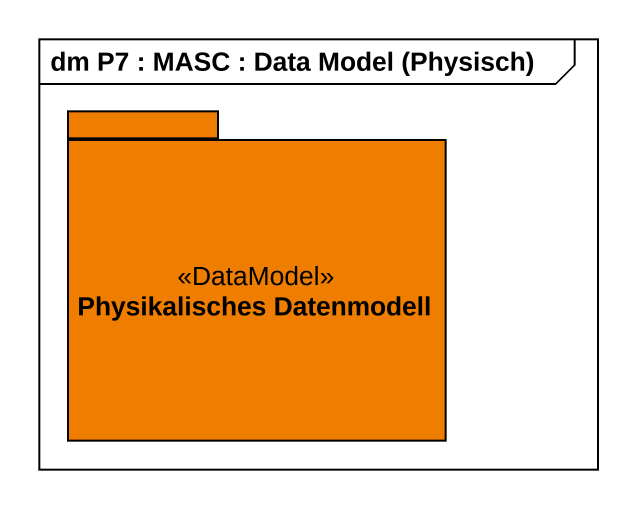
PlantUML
@startuml
mainframe dm P7 : MASC : Data Model (Physisch)
package "Physikalisches Datenmodell" as Physikalisches_Datenmodell <<DataModel>> #EF7D00 {
}
@enduml
